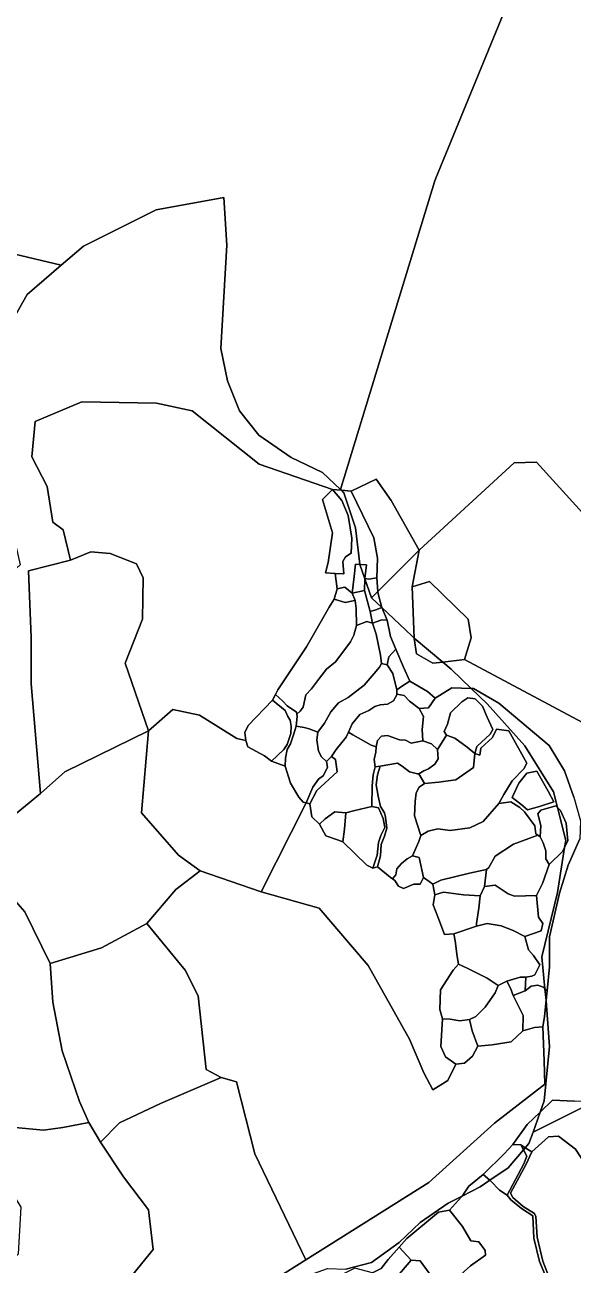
# Model space of a CAD drawing. Extents: x 542555 to 550520, y 1840485 to 1846995.
# Drawn here: x 546497.5 to 546649.5, y 1842651.4 to 1842995.5 of the extents above; entities that cross this region are included whole.
import ezdxf

# ---------------------------------------------------------------- set-up
doc = ezdxf.new("R2010")
doc.units = 0
doc.layers.add('Level 30', color=7, linetype='Continuous')

msp = doc.modelspace()

# ---------------------------------------------------------------- linework, layer by layer
at = {"layer": 'Level 30'}
for points in [[(546722.2115, 1842956.9278), (546668.5219, 1842842.1441), (546639.4, 1842874.25), (546633.15, 1842874.03), (546606.81, 1842849.81), (546599.05, 1842863.59), (546594.86, 1842869.51), (546587.96, 1842866.13), (546585.251, 1842866.3983), (546585.03, 1842866.61), (546611.04, 1842952.02), (546611.4222, 1842952.9507), (546646.235, 1843037.7166), (546670.34, 1843096.41), (546710.61, 1843213.94), (546743.05, 1843249.75), (546782.2, 1843204.98), (546797.1, 1843175.02), (546783.32, 1843137.82), (546732.163, 1842984.261), (546725.15, 1842963.21)], [(546380.38, 1842927.7), (546377.25, 1842931.87), (546370.6611, 1842956.3575), (546369.42, 1842960.97), (546375.02, 1842965.45), (546396.1501, 1842959.0162), (546452.2, 1842941.95), (546507.56, 1842928.82), (546498.07, 1842920.68), (546489.12, 1842905.01), (546485.76, 1842891.58), (546496.19, 1842845.71), (546494.29, 1842844.06), (546494.23, 1842843.91), (546457.8, 1842861.36), (546425.36, 1842882.62), (546394.03, 1842909.49)], [(546584.13, 1842839.11), (546583.27, 1842836.23), (546581.91, 1842833.97), (546575.61, 1842823.02), (546567.66, 1842811.05), (546566.97, 1842809.79), (546566.13, 1842808.18), (546559.38, 1842801.19), (546558.48, 1842799.21), (546558.71, 1842796.96), (546556.25, 1842797.54), (546545.94, 1842804.02), (546538.54, 1842805.58), (546531.8, 1842799.64), (546525.28, 1842818.41), (546530.07, 1842830.66), (546530.31, 1842842.08), (546528.4, 1842846.04), (546521.15, 1842848.9), (546515.8, 1842849.32), (546510.08, 1842847.01), (546508.07, 1842855.45), (546505.27, 1842857.58), (546503.7, 1842867.46), (546499.38, 1842875.72), (546500.29, 1842885.46), (546513.26, 1842890.9), (546533.96, 1842890.6), (546543.83, 1842888.47), (546562.47, 1842873.64), (546582.81, 1842866.64), (546580.04, 1842863.82), (546582.77, 1842854.6), (546581.59, 1842846.35), (546580.82, 1842843.55), (546583.55, 1842843.35)], [(546668.52, 1842842.14), (546677.95, 1842831.75), (546656.25, 1842799.75), (546619.41, 1842819.42), (546621.26, 1842825.51), (546620.38, 1842830.63), (546609.66, 1842841.12), (546604.89, 1842839.62), (546606.81, 1842849.81), (546633.15, 1842874.03), (546639.4, 1842874.25)], [(546606.81, 1842849.81), (546595.3899, 1842838.3379), (546595.08, 1842842.16), (546595.23, 1842847.6), (546594.26, 1842853.23), (546587.96, 1842866.13), (546594.86, 1842869.51), (546599.05, 1842863.59)], [(546582.81, 1842866.64), (546585.42, 1842863.56), (546587.11, 1842859.37), (546588.13, 1842853.11), (546587.99, 1842848.93), (546586.41, 1842847.93), (546585.69, 1842846.69), (546585.96, 1842843.19), (546583.55, 1842843.35), (546580.82, 1842843.55), (546581.59, 1842846.35), (546582.77, 1842854.6), (546580.04, 1842863.82)], [(546588.78, 1842842.52), (546588.24, 1842837.84), (546586.18, 1842839.49), (546584.13, 1842839.11), (546583.55, 1842843.35), (546585.96, 1842843.19), (546585.69, 1842846.69), (546586.41, 1842847.93), (546587.99, 1842848.93), (546588.13, 1842853.11), (546587.11, 1842859.37), (546585.42, 1842863.56), (546582.81, 1842866.64), (546585.251, 1842866.3983), (546585.98, 1842865.7), (546589.19, 1842856.03), (546590.35, 1842845.95), (546590.3931, 1842845.8269), (546589.15, 1842845.92)], [(546595.23, 1842847.6), (546595.08, 1842842.16), (546592.87, 1842841.76), (546591.78, 1842841.93), (546592.22, 1842845.69), (546590.3931, 1842845.8269), (546590.35, 1842845.95), (546589.19, 1842856.03), (546585.98, 1842865.7), (546585.251, 1842866.3983), (546587.96, 1842866.13), (546594.26, 1842853.23)], [(546510.08, 1842847.01), (546515.8, 1842849.32), (546521.15, 1842848.9), (546528.4, 1842846.04), (546530.31, 1842842.08), (546530.07, 1842830.66), (546525.28, 1842818.41), (546531.8, 1842799.64), (546508.56, 1842788.26), (546501.78, 1842782.32), (546499.23, 1842812.71), (546499.18, 1842825.56), (546498.49, 1842844.05)], [(546595.3899, 1842838.3379), (546606.81, 1842849.81), (546604.89, 1842839.62), (546605.4747, 1842825.4092), (546604.76, 1842826.01), (546596.4882, 1842833.8582), (546596.47, 1842833.9), (546595.44, 1842837.72)], [(546591.7777, 1842841.867), (546591.66, 1842838.57), (546588.24, 1842837.84), (546588.78, 1842842.52), (546589.15, 1842845.92), (546590.3931, 1842845.8269)], [(546590.3931, 1842845.8269), (546592.22, 1842845.69), (546591.78, 1842841.93), (546591.7777, 1842841.867)], [(546594.77, 1842833.28), (546593.21, 1842832.77), (546591.66, 1842838.57), (546591.7777, 1842841.867), (546593.63, 1842836.57), (546596.4513, 1842833.8932)], [(546595.08, 1842842.16), (546595.3899, 1842838.3379), (546593.63, 1842836.57), (546591.7777, 1842841.867), (546591.78, 1842841.93), (546592.87, 1842841.76)], [(546621.26, 1842825.51), (546619.41, 1842819.42), (546613.3833, 1842818.761), (546605.4747, 1842825.4092), (546604.89, 1842839.62), (546609.66, 1842841.12), (546620.38, 1842830.63)], [(546588.24, 1842837.84), (546589.11, 1842835.81), (546588.55, 1842835.76), (546586.31, 1842835.26), (546583.27, 1842836.23), (546584.13, 1842839.11), (546586.18, 1842839.49)], [(546593.21, 1842832.77), (546593.85, 1842829.58), (546592.34, 1842829.97), (546589.44, 1842828.9), (546589.36, 1842833.62), (546589.11, 1842835.81), (546588.24, 1842837.84), (546591.66, 1842838.57)], [(546596.47, 1842833.9), (546596.4513, 1842833.8932), (546593.63, 1842836.57), (546595.3899, 1842838.3379), (546595.44, 1842837.72)], [(546573.85, 1842805.13), (546572.9, 1842804.28), (546572.79, 1842804.88), (546570.18, 1842806.65), (546569.02, 1842807.89), (546566.97, 1842809.79), (546567.66, 1842811.05), (546575.61, 1842823.02), (546581.91, 1842833.97), (546583.27, 1842836.23), (546586.31, 1842835.26), (546588.55, 1842835.76), (546589.11, 1842835.81), (546589.36, 1842833.62), (546589.44, 1842828.9), (546588.73, 1842826.22), (546587.82, 1842824.33), (546585.65, 1842821.53), (546583.63, 1842818.78), (546581.09, 1842816.76), (546579.15, 1842814.31), (546576.97, 1842811.35), (546575.41, 1842809.63), (546574.62, 1842806.28)], [(546596.4882, 1842833.8582), (546597.99, 1842830.41), (546596.45, 1842830.45), (546593.85, 1842829.58), (546593.21, 1842832.77), (546594.77, 1842833.28), (546596.4513, 1842833.8932)], [(546615.91, 1842811.56), (546611.23, 1842808.76), (546609.17, 1842810.6), (546604.28, 1842813.44), (546602.46, 1842817.3), (546600.33, 1842822.36), (546598.92, 1842825.85), (546597.99, 1842830.41), (546596.4882, 1842833.8582), (546604.76, 1842826.01), (546605.4747, 1842825.4092), (546605.48, 1842825.28), (546606.13, 1842821.03), (546610.63, 1842818.46), (546613.3833, 1842818.761), (546615.74, 1842816.78), (546621.2891, 1842811.4255)], [(546580.55, 1842801.79), (546578.68, 1842799.31), (546576.31, 1842800.19), (546574.89, 1842800.62), (546572.69, 1842800.96), (546573.02, 1842803.67), (546572.9, 1842804.28), (546573.85, 1842805.13), (546574.62, 1842806.28), (546575.41, 1842809.63), (546576.97, 1842811.35), (546579.15, 1842814.31), (546581.09, 1842816.76), (546583.63, 1842818.78), (546585.65, 1842821.53), (546587.82, 1842824.33), (546588.73, 1842826.22), (546589.44, 1842828.9), (546592.34, 1842829.97), (546593.85, 1842829.58), (546594.9, 1842826.51), (546596.13, 1842820.67), (546596.37, 1842818.37), (546595.81, 1842817.36), (546594.35, 1842815.6), (546591.54, 1842812.33), (546587.11, 1842808.88), (546584.43, 1842807.41), (546582.31, 1842804.95)], [(546598.44, 1842820.23), (546597.98, 1842818.01), (546596.37, 1842818.37), (546596.13, 1842820.67), (546594.9, 1842826.51), (546593.85, 1842829.58), (546596.45, 1842830.45), (546597.99, 1842830.41), (546598.92, 1842825.85), (546600.33, 1842822.36)], [(546613.3833, 1842818.761), (546610.63, 1842818.46), (546606.13, 1842821.03), (546605.48, 1842825.28), (546605.4747, 1842825.4092)], [(546601.94, 1842811.99), (546600.68, 1842811.01), (546599.48, 1842815.62), (546597.98, 1842818.01), (546598.44, 1842820.23), (546600.33, 1842822.36), (546602.46, 1842817.3), (546604.28, 1842813.44)], [(546600.68, 1842811.01), (546600.62, 1842809.87), (546600.61, 1842809.68), (546599.68, 1842807.97), (546598.07, 1842807.1), (546596.02, 1842806.89), (546594.54, 1842806.4), (546592.9, 1842805.35), (546590.35, 1842804.21), (546588.26, 1842801.64), (546587.23, 1842799.3), (546586.62, 1842797.93), (546583.8, 1842794.53), (546582.54, 1842792.53), (546581.34, 1842791.36), (546581.14, 1842791.14), (546579.73, 1842792.45), (546578.88, 1842794.06), (546578.44, 1842797.15), (546578.68, 1842799.31), (546580.55, 1842801.79), (546582.31, 1842804.95), (546584.43, 1842807.41), (546587.11, 1842808.88), (546591.54, 1842812.33), (546594.35, 1842815.6), (546595.81, 1842817.36), (546596.37, 1842818.37), (546597.98, 1842818.01), (546599.48, 1842815.62)], [(546609.45, 1842806.08), (546606.81, 1842805.86), (546604.15, 1842807.91), (546602.67, 1842809.44), (546600.62, 1842809.87), (546600.68, 1842811.01), (546601.94, 1842811.99), (546604.28, 1842813.44), (546609.17, 1842810.6), (546611.23, 1842808.76)], [(546573.02, 1842803.67), (546572.69, 1842800.96), (546572.09, 1842798.87), (546571.15, 1842796.1), (546570.26, 1842794.5), (546569.75, 1842792.13), (546569.64, 1842789.84), (546565.88, 1842791.3), (546569.25, 1842794.48), (546570.2, 1842795.86), (546571.24, 1842798.94), (546571.35, 1842800.99), (546571.08, 1842802.65), (546570.43, 1842803.68), (546569.67, 1842805.36), (546566.13, 1842808.18), (546566.97, 1842809.79), (546569.02, 1842807.89), (546570.18, 1842806.65), (546572.79, 1842804.88), (546572.9, 1842804.28)], [(546607.62, 1842800.06), (546607.86, 1842796.89), (546604.62, 1842796.29), (546603.02, 1842797.06), (546601.4, 1842797.22), (546598.05, 1842798.36), (546596.41, 1842798.18), (546595.27, 1842797.03), (546594.89, 1842795.28), (546593.5, 1842795.69), (546588.41, 1842798.54), (546587.23, 1842799.3), (546588.26, 1842801.64), (546590.35, 1842804.21), (546592.9, 1842805.35), (546594.54, 1842806.4), (546596.02, 1842806.89), (546598.07, 1842807.1), (546599.68, 1842807.97), (546600.61, 1842809.68), (546600.62, 1842809.87), (546602.67, 1842809.44), (546604.15, 1842807.91), (546606.81, 1842805.86), (546608.03, 1842803.61)], [(546640.56, 1842773.38), (546640.35, 1842770.28), (546639.72, 1842770.72), (546639.21, 1842771.11), (546638.95, 1842773.3), (546636.05, 1842777.22), (546634.74, 1842778.39), (546632.23, 1842779.94), (546628.89, 1842779.51), (546630.27, 1842782.02), (546632.66, 1842785.82), (546635.88, 1842789.1), (546636.71, 1842790.66), (546631.7, 1842799.67), (546628.29, 1842800.09), (546627.19, 1842797.83), (546623.91, 1842794.83), (546623.67, 1842792.93), (546622.3, 1842793.35), (546622.86, 1842795.34), (546626.51, 1842798.75), (546627.3, 1842800.04), (546625.66, 1842803.5), (546624.39, 1842806.47), (546622.36, 1842808.52), (546620.37, 1842808.84), (546618.7, 1842807.75), (546615.53, 1842804.64), (546614.68, 1842801.55), (546613.72, 1842799.52), (546614.39, 1842798.44), (546611.89, 1842794.49), (546610.27, 1842796.03), (546607.86, 1842796.89), (546607.62, 1842800.06), (546608.03, 1842803.61), (546606.81, 1842805.86), (546609.45, 1842806.08), (546611.23, 1842808.76), (546615.91, 1842811.56), (546621.2891, 1842811.4255), (546625.72, 1842807.15), (546636.11, 1842795.47), (546644.12, 1842782.78), (546645.1963, 1842778.4072), (546644.76, 1842778.84), (546640.58, 1842777.66), (546639.74, 1842776.64)], [(546642.9, 1842795.6), (546647.09, 1842788.55), (546649.72, 1842781.23), (546651.61, 1842774.69), (546651.35, 1842769.73), (546648.18, 1842762.36), (546645.77, 1842754.61), (546642.97, 1842742.54), (546642.97, 1842734.16), (546642.31, 1842727.56), (546641.7213, 1842728.1059), (546640.85, 1842736.95), (546645.16, 1842754.85), (546647.1609, 1842767.3424), (546648.08, 1842769.15), (546647.58, 1842774.09), (546646, 1842777.61), (546645.1963, 1842778.4072), (546644.12, 1842782.78), (546636.11, 1842795.47), (546625.72, 1842807.15), (546621.2891, 1842811.4255), (546621.91, 1842811.41), (546628.94, 1842807.31)], [(546575.52, 1842779.71), (546563.04, 1842755.05), (546546.06, 1842760.79), (546540.08, 1842765.22), (546529.85, 1842776.9), (546531.8, 1842799.64), (546538.54, 1842805.58), (546545.94, 1842804.02), (546556.25, 1842797.54), (546558.71, 1842796.96), (546559.34, 1842795.19), (546563.91, 1842792.71), (546565.88, 1842791.3), (546569.64, 1842789.84), (546571.16, 1842785.19), (546573.48, 1842781.25), (546574.62, 1842779.84)], [(546566.13, 1842808.18), (546569.67, 1842805.36), (546570.43, 1842803.68), (546571.08, 1842802.65), (546571.35, 1842800.99), (546571.24, 1842798.94), (546570.2, 1842795.86), (546569.25, 1842794.48), (546565.88, 1842791.3), (546563.91, 1842792.71), (546559.34, 1842795.19), (546558.71, 1842796.96), (546558.48, 1842799.21), (546559.38, 1842801.19)], [(546622.86, 1842795.34), (546622.3, 1842793.35), (546620.16, 1842795.14), (546616.71, 1842797.67), (546614.39, 1842798.44), (546613.72, 1842799.52), (546614.68, 1842801.55), (546615.53, 1842804.64), (546618.7, 1842807.75), (546620.37, 1842808.84), (546622.36, 1842808.52), (546624.39, 1842806.47), (546625.66, 1842803.5), (546627.3, 1842800.04), (546626.51, 1842798.75)], [(546531.8, 1842799.64), (546529.85, 1842776.9), (546540.08, 1842765.22), (546546.06, 1842760.79), (546539.3, 1842755.7), (546531.34, 1842746.21), (546518.7, 1842739.47), (546504.53, 1842735.16), (546497.42, 1842749.48), (546482.52, 1842766.49), (546501.78, 1842782.32), (546508.56, 1842788.26)], [(546581.14, 1842791.14), (546581.37, 1842789.63), (546580.32, 1842787.29), (546578.93, 1842786.26), (546577.31, 1842784.01), (546575.52, 1842779.71), (546574.62, 1842779.84), (546573.48, 1842781.25), (546571.16, 1842785.19), (546569.64, 1842789.84), (546569.75, 1842792.13), (546570.26, 1842794.5), (546571.15, 1842796.1), (546572.09, 1842798.87), (546572.69, 1842800.96), (546574.89, 1842800.62), (546576.31, 1842800.19), (546578.68, 1842799.31), (546578.44, 1842797.15), (546578.88, 1842794.06), (546579.73, 1842792.45)], [(546587.23, 1842799.3), (546588.41, 1842798.54), (546593.5, 1842795.69), (546594.89, 1842795.28), (546594.84, 1842793.71), (546594.36, 1842791.69), (546594.62, 1842789.65), (546594.05, 1842787.45), (546593.77, 1842784.43), (546593.66, 1842778.68), (546588.98, 1842777.56), (546586.52, 1842776.92), (546583.41, 1842777.21), (546580.74, 1842775.27), (546579.2, 1842773.77), (546577.08, 1842775.86), (546576.53, 1842779.39), (546578.49, 1842783.15), (546584.05, 1842788.3), (546583.6, 1842791.71), (546582.54, 1842792.53), (546583.8, 1842794.53), (546586.62, 1842797.93)], [(546622.3, 1842793.35), (546623.67, 1842792.93), (546623.91, 1842794.83), (546627.19, 1842797.83), (546628.29, 1842800.09), (546631.7, 1842799.67), (546636.71, 1842790.66), (546635.88, 1842789.1), (546632.66, 1842785.82), (546630.27, 1842782.02), (546628.89, 1842779.51), (546624.58, 1842774.54), (546620.84, 1842772.74), (546615.41, 1842772.02), (546612, 1842772.5), (546609.3, 1842771.84), (546607.27, 1842770.62), (546605.55, 1842776.13), (546605.72, 1842780.07), (546606.03, 1842782.5), (546606.82, 1842784.09), (546608.35, 1842785.04), (546612.3, 1842785.4), (546614.87, 1842785.76), (546616.99, 1842786.11), (546621.9, 1842789.52)], [(546607.65, 1842788.29), (546606.7, 1842787.74), (546606.33, 1842787.76), (546604.19, 1842788.32), (546602.13, 1842789.84), (546600.78, 1842790.72), (546595.98, 1842789.84), (546594.62, 1842789.65), (546594.36, 1842791.69), (546594.84, 1842793.71), (546594.89, 1842795.28), (546595.27, 1842797.03), (546596.41, 1842798.18), (546598.05, 1842798.36), (546601.4, 1842797.22), (546603.02, 1842797.06), (546604.62, 1842796.29), (546607.86, 1842796.89), (546610.27, 1842796.03), (546611.89, 1842794.49), (546612.09, 1842791.91), (546611.19, 1842790.41), (546609.4, 1842789.11), (546608.14, 1842788.61)], [(546612.3, 1842785.4), (546608.35, 1842785.04), (546606.7, 1842787.74), (546607.65, 1842788.29), (546608.14, 1842788.61), (546609.4, 1842789.11), (546611.19, 1842790.41), (546612.09, 1842791.91), (546611.89, 1842794.49), (546614.39, 1842798.44), (546616.71, 1842797.67), (546620.16, 1842795.14), (546622.3, 1842793.35), (546621.9, 1842789.52), (546616.99, 1842786.11), (546614.87, 1842785.76)], [(546578.49, 1842783.15), (546576.53, 1842779.39), (546575.52, 1842779.71), (546577.31, 1842784.01), (546578.93, 1842786.26), (546580.32, 1842787.29), (546581.37, 1842789.63), (546581.14, 1842791.14), (546581.34, 1842791.36), (546582.54, 1842792.53), (546583.6, 1842791.71), (546584.05, 1842788.3)], [(546595.98, 1842789.84), (546595.29, 1842787.5), (546594.93, 1842784.67), (546595.45, 1842781.56), (546596.15, 1842778.65), (546597.2, 1842776.95), (546597.52, 1842775.73), (546597.88, 1842772.69), (546597.21, 1842770.44), (546596.32, 1842768.11), (546596.13, 1842765), (546595.3, 1842761.98), (546594.01, 1842761.53), (546595.19, 1842765.22), (546595.57, 1842768.65), (546596.17, 1842770.64), (546597.26, 1842772.84), (546596.87, 1842775.32), (546595.58, 1842778.32), (546593.66, 1842778.68), (546593.77, 1842784.43), (546594.05, 1842787.45), (546594.62, 1842789.65)], [(546606.7, 1842787.74), (546608.35, 1842785.04), (546606.82, 1842784.09), (546606.03, 1842782.5), (546605.72, 1842780.07), (546605.55, 1842776.13), (546607.27, 1842770.62), (546606.75, 1842769), (546605, 1842764.96), (546603.48, 1842764.14), (546601.94, 1842762.86), (546600.65, 1842761.41), (546600.34, 1842759.71), (546599.43, 1842758.66), (546598.79, 1842759.12), (546595.3, 1842761.98), (546596.13, 1842765), (546596.32, 1842768.11), (546597.21, 1842770.44), (546597.88, 1842772.69), (546597.52, 1842775.73), (546597.2, 1842776.95), (546596.15, 1842778.65), (546595.45, 1842781.56), (546594.93, 1842784.67), (546595.29, 1842787.5), (546595.98, 1842789.84), (546600.78, 1842790.72), (546602.13, 1842789.84), (546604.19, 1842788.32), (546606.33, 1842787.76)], [(546642.64, 1842782.89), (546644.17, 1842779.93), (546640.2, 1842778.72), (546636.83, 1842777.73), (546634.99, 1842779.29), (546632.61, 1842781.21), (546634.46, 1842785.16), (546636.69, 1842787.91), (546639.49, 1842788.46)], [(546644.17, 1842779.93), (546642.64, 1842782.89), (546639.49, 1842788.46), (546636.69, 1842787.91), (546634.46, 1842785.16), (546632.61, 1842781.21), (546634.99, 1842779.29), (546636.83, 1842777.73), (546640.2, 1842778.72)], [(546612.6, 1842722.39), (546613.33, 1842719.76), (546612.86, 1842712.14), (546614.17, 1842709.21), (546617.02, 1842707.23), (546614.78, 1842702.71), (546610.64, 1842700.05), (546608.15, 1842704.8), (546604.18, 1842714.18), (546592.69, 1842734.56), (546579.13, 1842750.49), (546563.04, 1842755.05), (546575.52, 1842779.71), (546576.53, 1842779.39), (546577.08, 1842775.86), (546579.2, 1842773.77), (546580.92, 1842770.56), (546584.22, 1842769.39), (546585.63, 1842768.84), (546592.28, 1842762.44), (546594.01, 1842761.53), (546595.3, 1842761.98), (546598.79, 1842759.12), (546599.43, 1842758.66), (546600.07, 1842758.19), (546601.06, 1842756.55), (546602.51, 1842755.92), (546605.31, 1842757.11), (546607.14, 1842757.14), (546608.06, 1842758.98), (546609.63, 1842757.92), (546610.58, 1842757.09), (546611.14, 1842754.15), (546610.69, 1842751.42), (546612.03, 1842748.06), (546613.81, 1842743.2), (546616.43, 1842743.39), (546616.82, 1842741.43), (546617.35, 1842737.05), (546617.72, 1842734.94), (546616.28, 1842733.31), (546612.74, 1842727.79)], [(546593.66, 1842778.68), (546595.58, 1842778.32), (546596.87, 1842775.32), (546597.26, 1842772.84), (546596.17, 1842770.64), (546595.57, 1842768.65), (546595.19, 1842765.22), (546594.01, 1842761.53), (546592.28, 1842762.44), (546585.63, 1842768.84), (546586.11, 1842772.42), (546586.52, 1842776.92), (546588.98, 1842777.56)], [(546626.13, 1842761.72), (546625.5, 1842761.24), (546620.82, 1842760.21), (546612.87, 1842758.27), (546610.58, 1842757.09), (546609.63, 1842757.92), (546608.06, 1842758.98), (546606.84, 1842764.53), (546605, 1842764.96), (546606.75, 1842769), (546607.27, 1842770.62), (546609.3, 1842771.84), (546612, 1842772.5), (546615.41, 1842772.02), (546620.84, 1842772.74), (546624.58, 1842774.54), (546628.89, 1842779.51), (546632.23, 1842779.94), (546634.74, 1842778.39), (546636.05, 1842777.22), (546638.95, 1842773.3), (546639.21, 1842771.11), (546639.72, 1842770.72), (546632.99, 1842768.26), (546627.92, 1842764.88)], [(546647.46, 1842769.21), (546647.1609, 1842767.3424), (546646.58, 1842766.2), (546642.89, 1842762.62), (546641.99, 1842764.17), (546641.93, 1842766.34), (546641.23, 1842768.57), (546640.35, 1842770.28), (546640.56, 1842773.38), (546639.74, 1842776.64), (546640.58, 1842777.66), (546644.76, 1842778.84), (546645.1963, 1842778.4072)], [(546648.08, 1842769.15), (546647.1609, 1842767.3424), (546647.46, 1842769.21), (546645.1963, 1842778.4072), (546646, 1842777.61), (546647.58, 1842774.09)], [(546579.2, 1842773.77), (546580.74, 1842775.27), (546583.41, 1842777.21), (546586.52, 1842776.92), (546586.11, 1842772.42), (546585.63, 1842768.84), (546584.22, 1842769.39), (546580.92, 1842770.56)], [(546641.06, 1842757.36), (546639.39, 1842754.02), (546633.27, 1842753.81), (546631.53, 1842754.43), (546627.9, 1842756.86), (546624.94, 1842756.49), (546625.5, 1842761.24), (546626.13, 1842761.72), (546627.92, 1842764.88), (546632.99, 1842768.26), (546639.72, 1842770.72), (546640.35, 1842770.28), (546641.23, 1842768.57), (546641.93, 1842766.34), (546641.99, 1842764.17), (546642.89, 1842762.62)], [(546504.53, 1842735.16), (546505.18, 1842724.41), (546507.79, 1842710.94), (546512.59, 1842696.83), (546515.19, 1842691.02), (546508.01, 1842689.61), (546502.6, 1842688.88), (546494.74, 1842689.63), (546482.69, 1842686.97), (546479.68, 1842693.74), (546464.9, 1842717.97), (546454.9, 1842726.79), (546468.26, 1842749.27), (546482.52, 1842766.49), (546497.42, 1842749.48)], [(546600.07, 1842758.19), (546599.43, 1842758.66), (546600.34, 1842759.71), (546600.65, 1842761.41), (546601.94, 1842762.86), (546603.48, 1842764.14), (546605, 1842764.96), (546606.84, 1842764.53), (546608.06, 1842758.98), (546607.14, 1842757.14), (546605.31, 1842757.11), (546602.51, 1842755.92), (546601.06, 1842756.55)], [(546642.89, 1842762.62), (546646.58, 1842766.2), (546647.1609, 1842767.3424), (546645.16, 1842754.85), (546640.85, 1842736.95), (546641.7213, 1842728.1059), (546641.21, 1842728.58), (546639.76, 1842729.16), (546637.93, 1842728.82), (546636.21, 1842727.51), (546636.39, 1842731.34), (546638.12, 1842731.58), (546638.87, 1842732), (546640.34, 1842734.77), (546638.57, 1842737.39), (546637.18, 1842738.94), (546636.09, 1842742.58), (546640.71, 1842744.2), (546641.11, 1842746.21), (546639.96, 1842747.98), (546639.39, 1842754.02), (546641.06, 1842757.36)], [(546641.17, 1842717.59), (546641.53, 1842708.11), (546641.7, 1842701.66), (546627.76, 1842690.82), (546609.51, 1842674.4), (546575.36, 1842652.89), (546561.29, 1842682.34), (546556.12, 1842702.31), (546551.87, 1842703.52), (546547.79, 1842705.74), (546545.55, 1842726.18), (546541.91, 1842733.27), (546531.34, 1842746.21), (546539.3, 1842755.7), (546546.06, 1842760.79), (546563.04, 1842755.05), (546579.13, 1842750.49), (546592.69, 1842734.56), (546604.18, 1842714.18), (546608.15, 1842704.8), (546610.64, 1842700.05), (546614.78, 1842702.71), (546617.02, 1842707.23), (546619.41, 1842707.5), (546621.61, 1842709.45), (546623.12, 1842712.23), (546627.04, 1842712.57), (546632.34, 1842713.42), (546635.6, 1842716.47), (546638.79, 1842717.35)], [(546625.5, 1842761.24), (546624.94, 1842756.49), (546623.76, 1842753.88), (546619.08, 1842754.15), (546613.56, 1842754.9), (546611.14, 1842754.15), (546610.58, 1842757.09), (546612.87, 1842758.27), (546620.82, 1842760.21)], [(546611.14, 1842754.15), (546613.56, 1842754.9), (546619.08, 1842754.15), (546623.76, 1842753.88), (546623.42, 1842750.51), (546622.73, 1842746.26), (546622.73, 1842745.5), (546616.43, 1842743.39), (546613.81, 1842743.2), (546612.03, 1842748.06), (546610.69, 1842751.42)], [(546640.71, 1842744.2), (546636.09, 1842742.58), (546632.94, 1842744.27), (546629.53, 1842745.55), (546625.71, 1842746.22), (546622.73, 1842745.5), (546622.73, 1842746.26), (546623.42, 1842750.51), (546623.76, 1842753.88), (546624.94, 1842756.49), (546627.9, 1842756.86), (546631.53, 1842754.43), (546633.27, 1842753.81), (546639.39, 1842754.02), (546639.96, 1842747.98), (546641.11, 1842746.21)], [(546523.71, 1842690.88), (546518.46, 1842685.53), (546515.19, 1842691.02), (546512.59, 1842696.83), (546507.79, 1842710.94), (546505.18, 1842724.41), (546504.53, 1842735.16), (546518.7, 1842739.47), (546531.34, 1842746.21), (546541.91, 1842733.27), (546545.55, 1842726.18), (546547.79, 1842705.74), (546551.87, 1842703.52), (546535.05, 1842696.28)], [(546638.12, 1842731.58), (546636.39, 1842731.34), (546634.81, 1842731.3), (546631.13, 1842730.21), (546628.76, 1842729.03), (546625.71, 1842731.1), (546620.18, 1842733.84), (546617.72, 1842734.94), (546617.35, 1842737.05), (546616.82, 1842741.43), (546616.43, 1842743.39), (546622.73, 1842745.5), (546625.71, 1842746.22), (546629.53, 1842745.55), (546632.94, 1842744.27), (546636.09, 1842742.58), (546637.18, 1842738.94), (546638.57, 1842737.39), (546640.34, 1842734.77), (546638.87, 1842732)], [(546617.72, 1842734.94), (546620.18, 1842733.84), (546625.71, 1842731.1), (546628.76, 1842729.03), (546627.89, 1842727.02), (546625.15, 1842723.03), (546622.56, 1842720.43), (546620.78, 1842719.56), (546618.09, 1842719.19), (546615.42, 1842719.7), (546613.33, 1842719.76), (546612.6, 1842722.39), (546612.74, 1842727.79), (546616.28, 1842733.31)], [(546632.91, 1842726.26), (546635.71, 1842720.71), (546635.6, 1842716.47), (546632.34, 1842713.42), (546627.04, 1842712.57), (546623.12, 1842712.23), (546621.55, 1842716.49), (546620.78, 1842719.56), (546622.56, 1842720.43), (546625.15, 1842723.03), (546627.89, 1842727.02), (546628.76, 1842729.03), (546631.13, 1842730.21), (546632.2, 1842728.26)], [(546636.39, 1842731.34), (546636.21, 1842727.51), (546632.91, 1842726.26), (546632.2, 1842728.26), (546631.13, 1842730.21), (546634.81, 1842731.3)], [(546642.0352, 1842724.9197), (546641.57, 1842720.45), (546641.17, 1842717.59), (546638.79, 1842717.35), (546635.6, 1842716.47), (546635.71, 1842720.71), (546632.91, 1842726.26), (546636.21, 1842727.51), (546637.93, 1842728.82), (546639.76, 1842729.16), (546641.21, 1842728.58), (546641.7213, 1842728.1059)], [(546642.31, 1842727.56), (546642.0352, 1842724.9197), (546641.7213, 1842728.1059)], [(546619.41, 1842707.5), (546617.02, 1842707.23), (546614.17, 1842709.21), (546612.86, 1842712.14), (546613.33, 1842719.76), (546615.42, 1842719.7), (546618.09, 1842719.19), (546620.78, 1842719.56), (546621.55, 1842716.49), (546623.12, 1842712.23), (546621.61, 1842709.45)], [(546551.87, 1842703.52), (546556.12, 1842702.31), (546561.29, 1842682.34), (546575.36, 1842652.89), (546542.51, 1842632.21), (546531.83, 1842638.42), (546523.8, 1842644.45), (546533.05, 1842655.81), (546531.79, 1842666.78), (546524.81, 1842675.91), (546518.46, 1842685.53), (546523.71, 1842690.88), (546535.05, 1842696.28)], [(546672.88, 1842691.84), (546673.2, 1842689.86), (546672.34, 1842687.79), (546671.67, 1842685.44), (546667.2, 1842681.13), (546662.75, 1842678.52), (546657.92, 1842676.81), (546654.82, 1842677.54), (546652.92, 1842679.39), (546650.2, 1842683.59), (546645.48, 1842687.21), (546642.73, 1842687.03), (546638.09, 1842682.84), (546636.263, 1842684.0222), (546637.25, 1842685.17), (546638.4, 1842688.36), (546653.24, 1842695.71), (546656.1199, 1842697.1878), (546667.22, 1842697.72)], [(546643.85, 1842697.2), (546649.91, 1842696.89), (546656.1199, 1842697.1878), (546653.24, 1842695.71), (546638.4, 1842688.36), (546640.3943, 1842693.9095)], [(546636.74, 1842690.43), (546640.3943, 1842693.9095), (546638.4, 1842688.36), (546637.25, 1842685.17), (546636.263, 1842684.0222), (546635.03, 1842684.82), (546632.84, 1842684.95)], [(546533.05, 1842655.81), (546523.8, 1842644.45), (546508.01, 1842627.11), (546490.8, 1842649.59), (546495.69, 1842654.62), (546496.42, 1842667.53), (546490.68, 1842676.93), (546482.69, 1842686.97), (546494.74, 1842689.63), (546502.6, 1842688.88), (546508.01, 1842689.61), (546515.19, 1842691.02), (546518.46, 1842685.53), (546524.81, 1842675.91), (546531.79, 1842666.78)], [(546635.03, 1842684.82), (546635.7617, 1842683.4393), (546631.48, 1842678.46), (546626.4323, 1842675.0036), (546624.58, 1842676.63), (546630.43, 1842682.29), (546632.84, 1842684.95)], [(546635.7617, 1842683.4393), (546636.71, 1842681.65), (546635.89, 1842679.59), (546631.23, 1842670.83), (546629.12, 1842672.2), (546626.63, 1842674.83), (546626.4323, 1842675.0036), (546631.48, 1842678.46)], [(546635.03, 1842684.82), (546636.263, 1842684.0222), (546635.7617, 1842683.4393)], [(546624.58, 1842676.63), (546626.4323, 1842675.0036), (546623.74, 1842673.16), (546618.7299, 1842670.5871), (546620.61, 1842673.31)], [(546618.7299, 1842670.5871), (546618.58, 1842670.37), (546615.23, 1842666.71), (546612.2, 1842666.18), (546603.43, 1842658.82), (546601.29, 1842656.41), (546598.19, 1842652.98), (546596.27, 1842650.55), (546593.87, 1842649.31), (546588.99, 1842650.56), (546582.24, 1842647.2), (546578.68, 1842645.94), (546573.007, 1842642.0941), (546574.07, 1842645.04), (546576.54, 1842648.73), (546581.41, 1842650.49), (546586.48, 1842650.35), (546593.63, 1842652.16), (546601.25, 1842657.73), (546607.14, 1842663.31), (546614.88, 1842668.61)], [(546621.05, 1842651.23), (546614, 1842644.92), (546609.63, 1842649.22), (546607.14, 1842652.62), (546604.63, 1842652.86), (546601.29, 1842656.41), (546603.43, 1842658.82), (546612.2, 1842666.18), (546615.23, 1842666.71), (546618.88, 1842662.19), (546621.17, 1842658.16), (546623.35, 1842657.93), (546625.09, 1842655.53), (546625.19, 1842654.2)], [(546598.54, 1842645.2), (546596.4, 1842644.82), (546595.56, 1842646.04), (546593.87, 1842649.31), (546596.27, 1842650.55), (546598.19, 1842652.98), (546601.29, 1842656.41), (546604.63, 1842652.86), (546600.25, 1842647.78)], [(546617.42, 1842641.65), (546617.06, 1842637.87), (546614.92, 1842634.84), (546615.85, 1842631.15), (546615.23, 1842629.67), (546613.81, 1842630.5), (546611.9, 1842630.15), (546609.02, 1842629.55), (546607.57, 1842628.33), (546605.6, 1842627.63), (546604.23, 1842630.02), (546595.38, 1842639.16), (546596.35, 1842641.63), (546596.4, 1842644.82), (546598.54, 1842645.2), (546600.25, 1842647.78), (546604.63, 1842652.86), (546607.14, 1842652.62), (546609.63, 1842649.22), (546614, 1842644.92)]]:
    msp.add_lwpolyline(points, close=True, dxfattribs=at)
for points in [[(546646.235, 1843037.7166), (546611.4222, 1842952.9507), (546611.04, 1842952.02), (546585.03, 1842866.61), (546580.04, 1842871.37), (546571.31, 1842875.5), (546562.36, 1842881.71), (546556.97, 1842888.48), (546553.71, 1842896.81), (546551.81, 1842905.77), (546553.46, 1842934.45), (546552.67, 1842947.6), (546533.86, 1842944.18), (546513.73, 1842934.11), (546507.56, 1842928.82), (546452.2, 1842941.95)], [(546489.12, 1842905.01), (546498.07, 1842920.68), (546507.56, 1842928.82), (546513.73, 1842934.11), (546533.86, 1842944.18), (546552.67, 1842947.6), (546553.46, 1842934.45), (546551.81, 1842905.77), (546553.71, 1842896.81), (546556.97, 1842888.48), (546562.36, 1842881.71), (546571.31, 1842875.5), (546580.04, 1842871.37), (546585.03, 1842866.61), (546585.251, 1842866.3983), (546582.81, 1842866.64), (546562.47, 1842873.64), (546543.83, 1842888.47), (546533.96, 1842890.6), (546513.26, 1842890.9), (546500.29, 1842885.46), (546499.38, 1842875.72), (546503.7, 1842867.46), (546505.27, 1842857.58), (546508.07, 1842855.45), (546510.08, 1842847.01), (546498.49, 1842844.05), (546499.18, 1842825.56), (546499.23, 1842812.71), (546501.78, 1842782.32), (546482.52, 1842766.49)], [(546649.72, 1842781.23), (546647.09, 1842788.55), (546642.9, 1842795.6), (546628.94, 1842807.31), (546621.91, 1842811.41), (546621.2891, 1842811.4255), (546615.74, 1842816.78), (546613.3833, 1842818.761), (546619.41, 1842819.42), (546656.25, 1842799.75)], [(546649.91, 1842696.89), (546643.85, 1842697.2), (546640.3943, 1842693.9095), (546641.53, 1842697.07), (546643, 1842712.1), (546642.18, 1842723.45), (546642.0352, 1842724.9197), (546642.31, 1842727.56), (546642.97, 1842734.16), (546642.97, 1842742.54), (546645.77, 1842754.61), (546648.18, 1842762.36), (546651.35, 1842769.73)], [(546542.51, 1842632.21), (546575.36, 1842652.89), (546609.51, 1842674.4), (546627.76, 1842690.82), (546641.7, 1842701.66), (546641.53, 1842708.11), (546641.17, 1842717.59), (546641.57, 1842720.45), (546642.0352, 1842724.9197), (546642.18, 1842723.45), (546643, 1842712.1), (546641.53, 1842697.07), (546640.3943, 1842693.9095), (546636.74, 1842690.43), (546632.84, 1842684.95), (546630.43, 1842682.29), (546624.58, 1842676.63), (546620.61, 1842673.31), (546618.7299, 1842670.5871), (546614.88, 1842668.61), (546607.14, 1842663.31), (546601.25, 1842657.73), (546593.63, 1842652.16), (546586.48, 1842650.35)], [(546643.04, 1842647.52), (546641.1, 1842652.57), (546639.54, 1842659.25), (546639.17, 1842664.94), (546638.77, 1842665.8), (546635.66, 1842667.74), (546632.78, 1842670.23), (546632.2, 1842671.45), (546636.53, 1842679.45), (546638.09, 1842682.84), (546642.73, 1842687.03), (546645.48, 1842687.21), (546650.2, 1842683.59), (546652.92, 1842679.39), (546654.82, 1842677.54), (546657.92, 1842676.81), (546659.65, 1842675.3), (546661.08, 1842671.55), (546664.58, 1842663.46), (546667.7, 1842660.28), (546670.68, 1842658.73), (546672.86, 1842652.89), (546671.17, 1842648.61)], [(546642.29, 1842647.39), (546640.2, 1842652.42), (546638.66, 1842658.9), (546638.34, 1842665.13), (546635.17, 1842667.2), (546632.21, 1842669.54), (546631.23, 1842670.83), (546635.89, 1842679.59), (546636.71, 1842681.65), (546635.7617, 1842683.4393), (546636.263, 1842684.0222), (546638.09, 1842682.84), (546636.53, 1842679.45), (546632.2, 1842671.45), (546632.78, 1842670.23), (546635.66, 1842667.74), (546638.77, 1842665.8), (546639.17, 1842664.94), (546639.54, 1842659.25), (546641.1, 1842652.57), (546643.04, 1842647.52)], [(546621.05, 1842651.23), (546625.19, 1842654.2), (546625.09, 1842655.53), (546623.35, 1842657.93), (546621.17, 1842658.16), (546618.88, 1842662.19), (546615.23, 1842666.71), (546618.58, 1842670.37), (546618.7299, 1842670.5871), (546623.74, 1842673.16), (546626.4323, 1842675.0036), (546626.63, 1842674.83), (546629.12, 1842672.2), (546631.23, 1842670.83), (546632.21, 1842669.54), (546635.17, 1842667.2), (546638.34, 1842665.13), (546638.66, 1842658.9), (546640.2, 1842652.42), (546642.29, 1842647.39)]]:
    msp.add_lwpolyline(points, dxfattribs=at)

doc.saveas('drawing.dxf')
